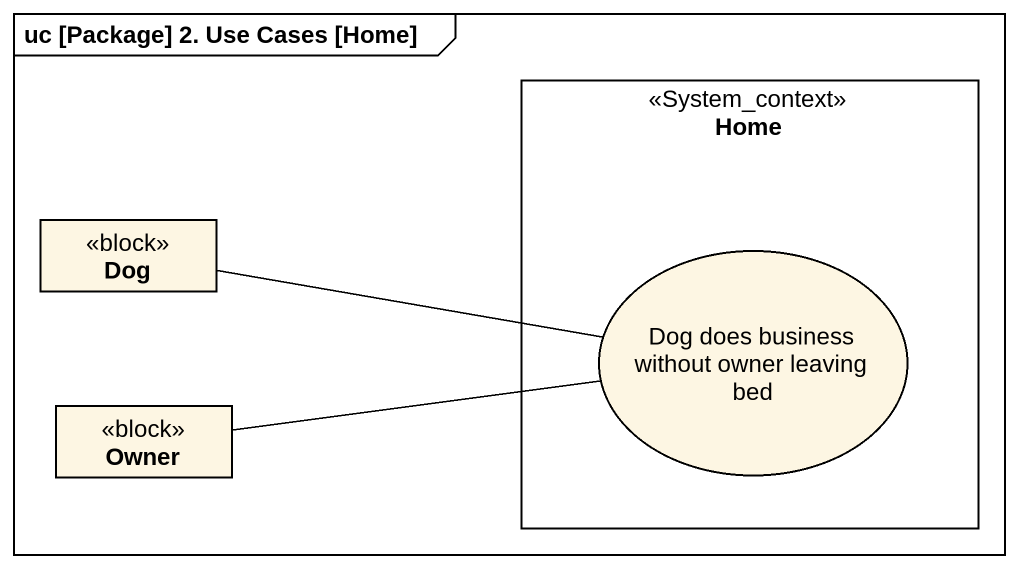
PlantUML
@startuml
mainframe uc [Package] 2. Use Cases [Home]
allowmixing
hide circle
hide empty members
rectangle Home <<System_context>> {
  usecase "Dog does business without owner leaving bed" as Dog_does_business_without
}
class Dog <<block>>
class Owner <<block>>
Dog -right- Dog_does_business_without
Owner -right- Dog_does_business_without
@enduml
